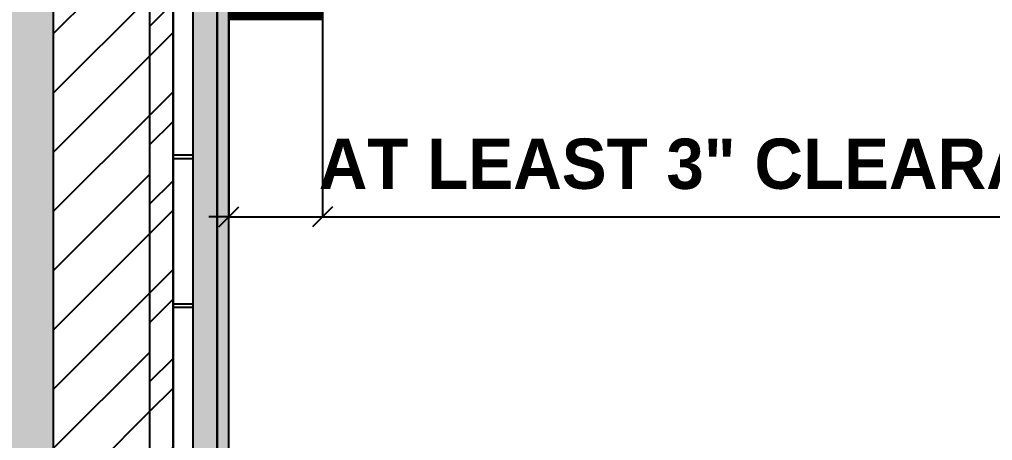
# Model space of a CAD drawing. Header units: inches. Extents: x 37 to 357, y 80 to 422.
# Drawn here: x 169.2 to 234.9, y 209.8 to 238.2 of the extents above; entities that cross this region are included whole.
import ezdxf
from ezdxf import colors
from ezdxf.entities.mleader import LeaderData, LeaderLine
from ezdxf.math import Vec2, Vec3

# ---------------------------------------------------------------- set-up
doc = ezdxf.new("R2010")
doc.units = ezdxf.units.IN
doc.header["$MEASUREMENT"] = 0
doc.layers.get('DEFPOINTS').update_dxf_attribs({"color": 104})
doc.layers.add('I-H Wall', color=7, linetype='Continuous')
doc.layers.add('PDF-TEXT', color=7, linetype='Continuous', lineweight=35)
doc.styles.add('BOO', font='GOTHIC.TTF', dxfattribs={"height": 6})
doc.dimstyles.new('MECH-DIM', dxfattribs={"dimscale": 12, "dimtxt": 6, "dimasz": 0.2, "dimexe": 0, "dimexo": 0, "dimgap": 0, "dimtad": 0, "dimdec": 0, "dimzin": 3, "dimdsep": 46, "dimlunit": 4, "dimtxsty": 'BOO', "dimblk1": 'OBLIQUE', "dimblk2": 'OBLIQUE', "dimsah": 1, "dimcen": 0, "dimclrd": 45, "dimclre": 45, "dimclrt": 256, "dimazin": 0, "dimtfac": 1, "dimtdec": 0, "dimtix": 1, "dimtmove": 0, "dimatfit": 0, "dimfxl": 1, "dimtvp": 1, "dimfrac": 2, "dimtolj": 1, "dimtzin": 0, "dimarcsym": 2})

# ---------------------------------------------------------------- blocks, each defined once
blk = doc.blocks.new('_Oblique')
at = {"color": 0, "linetype": 'ByBlock', "lineweight": -2}
blk.add_line((-0.5, -0.5), (0.5, 0.5), dxfattribs=at)
blk = doc.blocks.new('*D13')
at = {"color": 45, "lineweight": -2, "transparency": 16777216}
for p, q in [((9384.7, 645.51), (9384.7, 621.94)), ((9395.87, 645.51), (9395.87, 621.94)), ((9384.7, 621.94), (9382.3, 621.94)), ((9384.7, 621.94), (9395.87, 621.94)), ((9395.87, 621.94), (9554.47, 621.94))]:
    blk.add_line(p, q, dxfattribs=at)
at = {"layer": 'DEFPOINTS', "color": 0, "transparency": 16777216}
for p in [(9384.7, 645.51), (9395.87, 645.51), (9395.87, 621.94)]:
    blk.add_point(p, dxfattribs=at)
at = {"color": 45, "lineweight": -2, "transparency": 16777216, "xscale": 2.4, "yscale": 2.4, "zscale": 2.4}
blk.add_blockref('_Oblique', (9384.7, 621.94), dxfattribs=at)
at = {"color": 45, "lineweight": -2, "transparency": 16777216, "xscale": 2.4, "yscale": 2.4, "zscale": 2.4, "rotation": 180}
blk.add_blockref('_Oblique', (9395.87, 621.94), dxfattribs=at)
at = {"transparency": 16777216, "insert": (9477.57, 628.24), "char_height": 6, "attachment_point": 5, "style": 'BOO'}
blk.add_mtext('\\A1;{\\fCentury Gothic|b1|i0|c0|p34;AT LEAST 3" CLEARANCE FROM LAYER 6}', dxfattribs=at)
blk = doc.blocks.new('1 IN SPACER')
at = {"layer": 'I-H Wall'}
h = blk.add_hatch(dxfattribs=at)
h.set_pattern_fill('BRICK', color=256, scale=20)
h.paths.add_polyline_path([(15567.81, 1874.46), (15567.81, 1874.93), (15565.47, 1874.93), (15565.47, 1874.46)])
blk.add_lwpolyline([(15565.47, 1874.93), (15567.81, 1874.93), (15567.81, 1874.46), (15565.47, 1874.46)], close=True)
blk = doc.blocks.new('HOOD BEHIND EXHAUST HOOD')
at = {"layer": 'I-H Wall'}
h = blk.add_hatch(dxfattribs=at)
h.set_pattern_fill('AR-CONC', color=256, scale=1.5)
h.set_pattern_definition([(50, (-6187.4, -1086.128), (10.7589027, -0.941282), [1.125, -12.375]), (355, (-6187.4, -1086.128), (-2.08127, 11.282882), [0.9, -9.9]), (100.451444, (-6186.504, -1086.207), (8.677633, 10.3416), [0.956103, -10.517132]), (46.1842, (-6187.4, -1083.128), (16.00862, -2.482789), [1.6875, -18.5625]), (96.63564, (-6186.066, -1083.335), (14.019929, 14.611779), [1.434155, -15.775706]), (351.18416, (-6187.4, -1083.128), (14.01993, 14.611779), [1.35, -14.85]), (21, (-6185.9, -1083.878), (8.953606, -6.0392834), [1.125, -12.375]), (326, (-6185.9, -1083.878), (3.64973, 10.877251), [0.9, -9.9]), (71.451445, (-6185.154, -1084.382), (12.6033357, 4.837967), [0.956103, -10.517132]), (37.5, (-6187.4, -1086.1283), (0.1823978, 4.9934078), [0, -9.78, 0, -10.05, 0, -9.9375]), (7.5, (-6187.4, -1086.128), (3.946043, 5.9161757), [0, -5.73, 0, -9.555, 0, -3.7875]), (327.5, (-6190.745, -1086.1283), (8.0073365, -0.3383231), [0, -3.75, 0, -11.7, 0, -15.525]), (317.5, (-6192.245, -1086.128), (8.7477925, 1.5015747), [0, -4.875, 0, -7.77, 0, -11.025])])
h.paths.add_polyline_path([(9363.81107, 645.58859), (9363.81107, 788.80468), (9361.15892, 788.80468), (9358.50677, 796.76113), (9353.20247, 780.84824), (9350.55032, 788.80468), (9347.89817, 788.80468), (9347.89817, 417.50371), (9560.07016, 417.50371), (9560.07016, 420.15586), (9552.11371, 422.80801), (9568.02661, 428.11231), (9560.07016, 430.76446), (9560.07016, 433.41661), (9363.81107, 433.41661)])
h = blk.add_hatch(dxfattribs=at)
h.set_pattern_fill('ANSI31', color=256, scale=40)
h.set_pattern_definition([(45, (-6187.4, -1086.1283), (-3.5355339, 3.5355339), [])])
h.paths.add_polyline_path([(9375.25865, 788.80468), (9372.39675, 788.80468), (9370.96581, 796.78229), (9368.10391, 780.84824), (9366.67296, 788.80468), (9363.81107, 788.80468), (9363.81107, 441.41661), (9375.25865, 441.41661)])
h = blk.add_hatch(dxfattribs=at)
h.set_pattern_fill('ANSI32', color=256, scale=20)
h.set_pattern_definition([(45, (-6187.4, -1086.128), (-5.303301, 5.303301), []), (45, (-6183.8646, -1086.128), (-5.303301, 5.303301), [])])
h.paths.add_polyline_path([(9378.06991, 788.80468), (9375.25865, 788.80468), (9375.25865, 433.41661), (9378.06991, 433.41661)])
h = blk.add_hatch(dxfattribs=at)
h.set_pattern_fill('BOX', color=256, scale=4)
h.set_pattern_definition([(90, (-6187.4, -1086.1283), (-4, 2e-16), []), (90, (-6186.4, -1086.1283), (-4, 2e-16), []), (0, (-6187.4, -1086.1283), (0, 4), [-1, 1]), (0, (-6187.4, -1085.1283), (0, 4), [-1, 1]), (0, (-6187.4, -1084.1283), (0, 4), [1, -1]), (0, (-6187.4, -1083.1283), (0, 4), [1, -1]), (90, (-6185.4, -1086.1283), (-4, 2e-16), [1, -1]), (90, (-6184.4, -1086.1283), (-4, 2e-16), [1, -1])])
h.paths.add_polyline_path([(9380.40857, 433.41661), (9383.2979, 433.41661), (9383.2979, 788.80468), (9380.40857, 788.80468)])
h = blk.add_hatch(color=256, dxfattribs=at)
h.dxf.hatch_style = 1
h.set_gradient(color1=(128, 128, 128), color2=(192, 192, 192), name='CYLINDER')
h.paths.add_polyline_path([(9383.2979, 433.41661), (9384.70353, 433.41661), (9384.70353, 788.80468), (9383.2979, 788.80468)])
h = blk.add_hatch(dxfattribs=at)
h.set_pattern_fill('LINE', color=256)
h.set_pattern_definition([(0, (-6187.40015, -1086.12826), (0, 0.125), [])])
h.paths.add_polyline_path([(9384.70353, 651.71566), (9384.70353, 645.5065), (9395.86504, 645.5065), (9395.86504, 651.71566)])
h.paths.add_polyline_path([(9395.86504, 705.47365), (9395.86504, 711.68281), (9384.70353, 711.68281), (9384.70353, 705.47365)])
for p, q in [((9378.06991, 788.80468), (9378.06991, 433.41661)), ((9363.81107, 433.41661), (9363.81107, 645.58859))]:
    blk.add_line(p, q)
for points in [[(9363.81107, 433.41661), (9363.81107, 788.80468), (9361.15892, 788.80468), (9358.50677, 796.76113), (9353.20247, 780.84824), (9350.55032, 788.80468), (9347.89817, 788.80468), (9347.89817, 417.50371), (9560.07016, 417.50371), (9560.07016, 420.15586), (9552.11371, 422.80801), (9568.02661, 428.11231), (9560.07016, 430.76446), (9560.07016, 433.41661)], [(9375.25865, 433.41661), (9378.06991, 433.41661), (9378.06991, 788.80468), (9375.25865, 788.80468)], [(9380.40857, 433.41661), (9383.2979, 433.41661), (9383.2979, 788.80468), (9380.40857, 788.80468)], [(9383.2979, 433.41661), (9384.70353, 433.41661), (9384.70353, 788.80468), (9383.2979, 788.80468)], [(9384.70353, 651.71566), (9395.86504, 651.71566), (9395.86504, 645.5065), (9384.70353, 645.5065)]]:
    blk.add_lwpolyline(points, close=True)
blk.add_lwpolyline([(9363.81107, 788.80468), (9366.67296, 788.80468), (9368.10391, 780.84824), (9370.96581, 796.78229), (9372.39675, 788.80468), (9375.25865, 788.80468), (9375.25865, 441.41661)])
for p in [(9378.06991, 628.88005), (9378.06991, 628.88005), (9378.06991, 611.11065), (9378.06991, 611.11065)]:
    blk.add_point(p)
for p in [(-6187.40015, -1245.57805), (-6187.40015, -1263.34745)]:
    blk.add_blockref('1 IN SPACER', p)
dim = blk.add_linear_dim(base=(9395.86504, 621.93648), p1=(9384.70353, 645.5065), p2=(9395.86504, 645.5065), text='{\\fCentury Gothic|b1|i0|c0|p34;AT LEAST 3" CLEARANCE FROM LAYER 6}', dimstyle='MECH-DIM', override={"dimpost": '<>'})
dim.commit()
dim.dimension.update_dxf_attribs({"geometry": '*D13', "text_midpoint": (9477.56987, 621.93648), "dimtype": 128})
at = {"layer": 'PDF-TEXT'}
ml = blk.add_multileader_mtext('Standard', dxfattribs=at)
ml.set_content('{\\fCentury Gothic|b1|i0|c0|p34;NON-COMBUSTIBLE HOOD SUPPORTS. (MUST PROVIDE AT LEAST 3" CLEARANCE FROM THE STAINLESS STEEL SHEET)}', color=256, style='BOO')
ml.set_leader_properties(color=45)
ml.build(insert=Vec2(0, 0))
ml.multileader.update_dxf_attribs({"dogleg_length": 2})
ctx = ml.context
ctx.base_point, ctx.char_height, ctx.plane_origin = Vec3(9195.4707, 680.84503), 6, Vec3(9613.13445, 708.78004)
ctx.text_align_type = 2
notes = []
notes.append((ctx, [(0, (1, 1, 0), (9390.28428, 680.84503), (-1, 0), 74.47232, [(1, [(9390.28428, 705.47365), (9390.28428, 651.71566)], 0, [])])]))
ctx.mtext.insert, ctx.mtext.width, ctx.mtext.alignment, ctx.mtext.flow_direction = Vec3(9313.81197, 684.71383), 117.168936, 3, 5
for ctx, leaders in notes:
    for number, flags, end, landing, length, lines in leaders:
        leader = LeaderData()
        leader.index, (leader.has_last_leader_line, leader.has_dogleg_vector, leader.attachment_direction) = number, flags
        leader.last_leader_point, leader.dogleg_vector, leader.dogleg_length = Vec3(end), Vec3(landing), length
        for number, points, colour, breaks in lines:
            line = LeaderLine()
            line.index, line.vertices, line.color, line.breaks = number, Vec3.list(points), colors.encode_raw_color(colour), breaks
            leader.lines.append(line)
        ctx.leaders.append(leader)

msp = doc.modelspace()

# ---------------------------------------------------------------- block references
at = {"xscale": 0.5657759522830257, "yscale": 0.5657759522830257, "zscale": 0.5657759522830257}
msp.add_blockref('HOOD BEHIND EXHAUST HOOD', (-5126.265, -126.98), dxfattribs=at)

doc.saveas('drawing.dxf')
